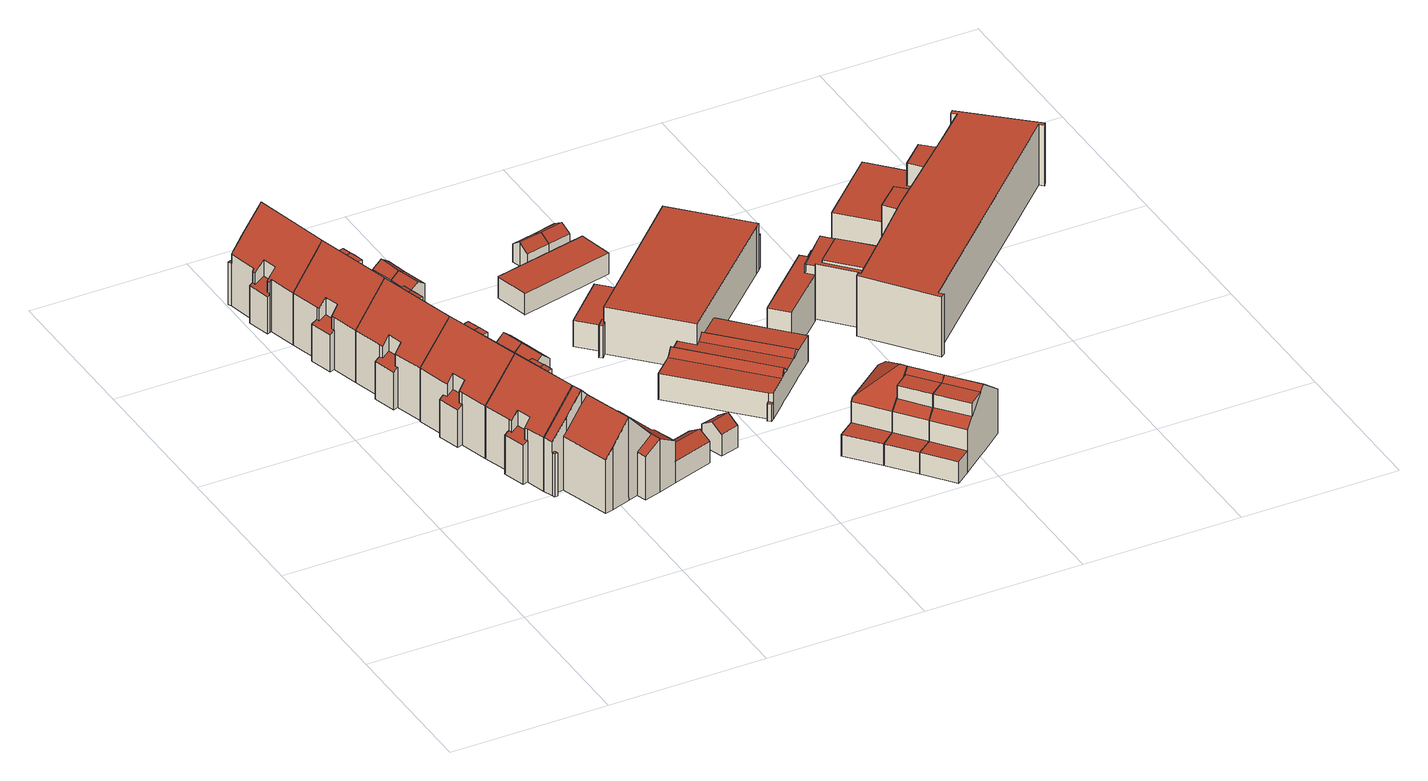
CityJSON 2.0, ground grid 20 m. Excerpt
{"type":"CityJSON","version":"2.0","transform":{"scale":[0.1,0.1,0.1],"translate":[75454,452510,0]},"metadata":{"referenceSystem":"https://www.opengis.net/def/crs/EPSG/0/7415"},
"CityObjects":{
"building1":{"type":"Building","attributes":{"Volume":791.05,"Dakoppervlakte":122.55,"Muuroppervlakte":315.21,"Vloeroppervlakte":83.51,"hoogte_Z_max_in_m_NAP":13.03,"GEB_DOEL":"woonfunctie","dateOfConstruction":"1949-01-01","measuredHeight":12.09},"geometry":[{"type":"Solid","lod":"2","boundaries":[[[[0,1,2,3,4,5,6,7,8,9,10,11]],[[12,13,14,15,16,17,18,19,20,21]],[[22,23,21,20,24,25]],[[26,27,23,22]],[[28,29,30,31,32,33,34,35]],[[1,12,21,2]],[[13,12,1,0,28]],[[9,8,19,18,31]],[[24,20,19,8,7,6]],[[4,36,25,24,6,5]],[[27,36,23]],[[21,23,36,4,3,2]],[[26,22,25]],[[10,9,31,30]],[[0,11,29,28]],[[10,30,29,11]],[[13,28,35,14]],[[14,35,34,15]],[[15,34,33,16]],[[16,33,32,17]],[[17,32,31,18]],[[26,25,36,27]]]],"semantics":{"surfaces":[{"type":"GroundSurface"},{"type":"RoofSurface"},{"type":"WallSurface"}],"values":[[0,1,1,1,1,2,2,2,2,2,2,2,2,2,2,2,2,2,2,2,2,2]]}}]},
"building2":{"type":"Building","attributes":{"Volume":892.29,"Dakoppervlakte":136.95,"Muuroppervlakte":341.68,"Vloeroppervlakte":93.96,"hoogte_Z_max_in_m_NAP":12.99,"GEB_DOEL":"woonfunctie","dateOfConstruction":"1949-01-01","measuredHeight":12.06},"geometry":[{"type":"Solid","lod":"2","boundaries":[[[[37,38,39,4,3,2,1,40,41,42,43,44,45,46,47]],[[48,49,50,51]],[[23,27,52,53,54]],[[21,23,54,55,56,48,51,57]],[[58,59,12,21,57,60,61,62,63,64]],[[65,66,67,68,69,70,71,72]],[[44,60,57,45]],[[68,62,61,60,44,43,73]],[[12,59,72,40,1]],[[2,3,4,36,23,21,12,1]],[[37,47,74,56,55,75,36,4,39,38]],[[49,56,74,50]],[[51,50,74]],[[49,48,56]],[[23,36,27]],[[55,53,52,27,36,75]],[[53,55,54]],[[73,43,69,68]],[[43,42,70,69]],[[70,42,41,71]],[[40,72,71,41]],[[67,63,62,68]],[[63,67,66,64]],[[66,65,58,64]],[[58,65,72,59]],[[57,51,74,47,46,45]]]],"semantics":{"surfaces":[{"type":"GroundSurface"},{"type":"RoofSurface"},{"type":"WallSurface"}],"values":[[0,1,1,1,1,1,2,2,2,2,2,2,2,2,2,2,2,2,2,2,2,2,2,2,2,2]]}}]},
"building3":{"type":"Building","attributes":{"Volume":895.44,"Dakoppervlakte":137.88,"Muuroppervlakte":340.81,"Vloeroppervlakte":94.59,"hoogte_Z_max_in_m_NAP":12.99,"GEB_DOEL":"woonfunctie","dateOfConstruction":"1949-01-01","measuredHeight":12},"geometry":[{"type":"Solid","lod":"2","boundaries":[[[[76,77,78,79,80,81,82,83,84,85,86,87,88,89,90]],[[91,92,93,94,95]],[[51,96,97,98,93,92,99,57]],[[100,101,102,103,104,105,106,60,57,99]],[[50,107,96,51]],[[108,109,110,111,112,113,114,115]],[[81,80,74,51,57,82]],[[88,87,111,101,100]],[[60,106,105,115,116,84,83]],[[82,57,60,83]],[[91,117,92]],[[100,99,92,117,76,90,89,88]],[[93,98,94]],[[51,74,50]],[[107,50,74,97]],[[98,97,74,80,79,78]],[[97,96,107]],[[85,84,114,113]],[[116,115,114,84]],[[87,86,112,111]],[[112,86,85,113]],[[101,111,110,102]],[[102,110,109,103]],[[103,109,108,104]],[[108,115,105,104]],[[95,94,98,78,77,76,117,91]]]],"semantics":{"surfaces":[{"type":"GroundSurface"},{"type":"RoofSurface"},{"type":"WallSurface"}],"values":[[0,1,1,1,1,1,2,2,2,2,2,2,2,2,2,2,2,2,2,2,2,2,2,2,2,2]]}}]},
"building4":{"type":"Building","attributes":{"Volume":867.1,"Dakoppervlakte":131.61,"Muuroppervlakte":338.33,"Vloeroppervlakte":96.89,"hoogte_Z_max_in_m_NAP":12.99,"GEB_DOEL":"woonfunctie","dateOfConstruction":"1949-01-01","measuredHeight":12},"geometry":[{"type":"MultiSurface","lod":"2","boundaries":[[[89,88,118,119,120,121,122,123,124,125,126,127,128,129,130,131,76,90]],[[132,133,134,135,136]],[[137,138,139,140,141,142,143,144]],[[145,146,147,148,149]],[[91,150,151,92]],[[92,151,152,153,147,146,154,99]],[[155,156,157,100,99,154,158,159,160,161,162]],[[119,118,140,139]],[[137,121,120,138]],[[139,138,120,119]],[[135,134,128,127]],[[130,129,133,132]],[[133,129,128,134]],[[148,147,153]],[[90,76,117,92,99,89]],[[158,154,146,125,124,123]],[[160,159,158,123,122,121,137]],[[157,140,118,88,100]],[[99,100,88,89]],[[92,117,91]],[[91,117,152,150]],[[150,152,151]],[[136,153,163,152,117,76,131,130,132]],[[145,149,148,153,136,135,127,126,164]],[[160,137,144,161]],[[143,162,161,144]],[[143,142,155,162]],[[142,141,156,155]],[[140,157,156,141]],[[126,125,146,145,164]]],"semantics":{"surfaces":[{"type":"GroundSurface"},{"type":"OuterFloorSurface"},{"type":"RoofSurface"},{"type":"WallSurface"}],"values":[0,1,2,2,2,2,2,3,3,3,3,3,3,3,3,3,3,3,3,3,3,3,3,3,3,3,3,3,3,3]}}]},
"building5":{"type":"Building","attributes":{"Volume":865.87,"Dakoppervlakte":134.69,"Muuroppervlakte":334.17,"Vloeroppervlakte":91.65,"hoogte_Z_max_in_m_NAP":12.99,"GEB_DOEL":"woonfunctie","dateOfConstruction":"1949-01-01","measuredHeight":11.98},"geometry":[{"type":"Solid","lod":"2","boundaries":[[[[165,166,167,168,169,170,171,172,173,174,175,126,125,124,123,176,177,178,179,180]],[[181,182,183,184]],[[185,146,145,186]],[[187,188,154,146,185,189,190,191]],[[192,193,194,195,196,197,198,199,200,158,154,188,201]],[[202,203,204,205,206,207,208,209]],[[173,191,190,189,164,126,175,174]],[[191,173,172,187]],[[187,172,171,170,201,188]],[[166,165,193,192,184]],[[165,180,202,194,193]],[[177,176,200,199,205]],[[200,176,123,158]],[[124,154,158,123]],[[181,169,168,182]],[[166,184,183,167]],[[170,169,181,184,192,201]],[[146,164,145]],[[186,145,164,189]],[[125,126,164,146,154,124]],[[186,189,185]],[[177,205,204,178]],[[180,179,203,202]],[[204,203,179,178]],[[209,195,194,202]],[[208,196,195,209]],[[207,197,196,208]],[[207,206,198,197]],[[205,199,198,206]],[[168,167,183,182]]]],"semantics":{"surfaces":[{"type":"GroundSurface"},{"type":"RoofSurface"},{"type":"WallSurface"}],"values":[[0,1,1,1,1,1,2,2,2,2,2,2,2,2,2,2,2,2,2,2,2,2,2,2,2,2,2,2,2,2]]}}]},
"building6":{"type":"Building","attributes":{"Volume":772.73,"Dakoppervlakte":138.79,"Muuroppervlakte":360.57,"Vloeroppervlakte":101.82,"hoogte_Z_max_in_m_NAP":13.04,"GEB_DOEL":"woonfunctie","dateOfConstruction":"1949-01-01","measuredHeight":12.19},"geometry":[{"type":"Solid","lod":"2","boundaries":[[[[210,211,212,213,214,215,216,217,218,219,220,221,222,223,224,225,8,7,6,226,227,228,229,230]],[[231,232,233,234,235,236,237,238,239]],[[20,19,240,241,242]],[[238,237,24,20,242,243,244]],[[245,246,247,248]],[[249,250,251,252]],[[239,238,253,254]],[[255,256,257,258]],[[259,255,258,260]],[[261,262,263,244,243,264,265]],[[231,239,215,214,256]],[[210,230,233,232,259]],[[233,230,229,252,234]],[[24,237,236,250,227,226,6]],[[19,20,24,6,7,8]],[[8,225,247,240,19]],[[241,265,264,242]],[[242,264,243]],[[247,225,224,248]],[[248,224,223,245]],[[222,246,245,223]],[[221,261,265,241,240,247,246,222]],[[228,227,250,249]],[[251,235,234,252]],[[235,251,250,236]],[[216,215,239,254]],[[217,216,254,253]],[[217,253,238,244,218]],[[212,211,260,258]],[[211,210,259,260]],[[257,256,214,213]],[[258,257,213,212]],[[231,256,255,259,232]],[[261,221,220,262]],[[220,219,263,262]],[[263,219,218,244]],[[228,249,252,229]]]],"semantics":{"surfaces":[{"type":"GroundSurface"},{"type":"RoofSurface"},{"type":"WallSurface"}],"values":[[0,1,1,1,1,1,1,1,1,1,2,2,2,2,2,2,2,2,2,2,2,2,2,2,2,2,2,2,2,2,2,2,2,2,2,2,2]]}}]},
"building7":{"type":"Building","attributes":{"Volume":22.05,"Dakoppervlakte":10.25,"Muuroppervlakte":28.25,"Vloeroppervlakte":8.11,"hoogte_Z_max_in_m_NAP":4.06,"GEB_DOEL":"onbekend","dateOfConstruction":"1949-01-01","measuredHeight":3.19},"geometry":[{"type":"Solid","lod":"2","boundaries":[[[[266,267,268,269,270,271]],[[272,273,274,275]],[[272,276,277,273]],[[275,274,266,271]],[[277,276,269,268]],[[273,277,268,267]],[[275,271,270,269,276,272]],[[267,266,274,273]]]],"semantics":{"surfaces":[{"type":"GroundSurface"},{"type":"RoofSurface"},{"type":"WallSurface"}],"values":[[0,1,1,2,2,2,2,2]]}}]},
"building8":{"type":"Building","attributes":{"Volume":18.66,"Dakoppervlakte":8.87,"Muuroppervlakte":25.57,"Vloeroppervlakte":7.02,"hoogte_Z_max_in_m_NAP":4.06,"GEB_DOEL":"onbekend","dateOfConstruction":"1949-01-01","measuredHeight":3.12},"geometry":[{"type":"Solid","lod":"2","boundaries":[[[[268,267,266,278,279,280]],[[281,282,274,273]],[[281,273,277,283]],[[277,268,280,283]],[[282,278,266,274]],[[267,273,274,266]],[[279,278,282,281,283,280]],[[268,277,273,267]]]],"semantics":{"surfaces":[{"type":"GroundSurface"},{"type":"RoofSurface"},{"type":"WallSurface"}],"values":[[0,1,1,2,2,2,2,2]]}}]},
"building9":{"type":"Building","attributes":{"Volume":19.16,"Dakoppervlakte":8.65,"Muuroppervlakte":26.68,"Vloeroppervlakte":7.11,"hoogte_Z_max_in_m_NAP":4.04,"GEB_DOEL":"onbekend","dateOfConstruction":"1949-01-01","measuredHeight":3.09},"geometry":[{"type":"Solid","lod":"2","boundaries":[[[[284,285,286,287,288,289]],[[290,291,292,293]],[[294,295,290,293]],[[284,289,292,291]],[[287,286,295,294]],[[285,290,295,286]],[[288,287,294,293,292,289]],[[284,291,290,285]]]],"semantics":{"surfaces":[{"type":"GroundSurface"},{"type":"RoofSurface"},{"type":"WallSurface"}],"values":[[0,1,1,2,2,2,2,2]]}}]},
"building10":{"type":"Building","attributes":{"Volume":18.46,"Dakoppervlakte":8.22,"Muuroppervlakte":26.34,"Vloeroppervlakte":6.76,"hoogte_Z_max_in_m_NAP":4.04,"GEB_DOEL":"onbekend","dateOfConstruction":"1949-01-01","measuredHeight":3.12},"geometry":[{"type":"Solid","lod":"2","boundaries":[[[[286,285,284,296,297,298]],[[299,300,291,290]],[[295,301,299,290]],[[286,298,301,295]],[[296,284,291,300]],[[290,291,284,285]],[[300,299,301,298,297,296]],[[285,286,295,290]]]],"semantics":{"surfaces":[{"type":"GroundSurface"},{"type":"RoofSurface"},{"type":"WallSurface"}],"values":[[0,1,1,2,2,2,2,2]]}}]},
"building11":{"type":"Building","attributes":{"Volume":27.09,"Dakoppervlakte":9.56,"Muuroppervlakte":36.05,"Vloeroppervlakte":7.91,"hoogte_Z_max_in_m_NAP":4.81,"GEB_DOEL":"onbekend","dateOfConstruction":"1949-01-01","measuredHeight":3.95},"geometry":[{"type":"Solid","lod":"2","boundaries":[[[[302,303,304,305,306,307,308]],[[309,310,311,312]],[[313,314,315,311,310]],[[305,304,313,310]],[[304,303,314,313]],[[312,311,315,302,308,307]],[[307,306,309,312]],[[310,309,306,305]],[[302,315,314,303]]]],"semantics":{"surfaces":[{"type":"GroundSurface"},{"type":"RoofSurface"},{"type":"WallSurface"}],"values":[[0,1,1,2,2,2,2,2,2]]}}]},
"building12":{"type":"Building","attributes":{"Volume":155.41,"Dakoppervlakte":56.76,"Muuroppervlakte":93.14,"Vloeroppervlakte":56.76,"hoogte_Z_max_in_m_NAP":3.68,"GEB_DOEL":"onbekend","dateOfConstruction":"1949-01-01","measuredHeight":2.74},"geometry":[{"type":"Solid","lod":"2","boundaries":[[[[316,317,318,319,320,321]],[[322,323,324,325,326,327]],[[326,321,320,327]],[[317,324,323,322,327,320,319,318]],[[325,324,317,316]],[[316,321,326,325]]]],"semantics":{"surfaces":[{"type":"GroundSurface"},{"type":"RoofSurface"},{"type":"WallSurface"}],"values":[[0,1,2,2,2,2]]}}]},
"building13":{"type":"Building","attributes":{"Volume":21.45,"Dakoppervlakte":9.41,"Muuroppervlakte":28.19,"Vloeroppervlakte":7.84,"hoogte_Z_max_in_m_NAP":4.1,"GEB_DOEL":"onbekend","dateOfConstruction":"1949-01-01","measuredHeight":3.16},"geometry":[{"type":"Solid","lod":"2","boundaries":[[[[328,329,330,331,332,333,334]],[[335,336,337,338]],[[337,336,339,340,341]],[[330,329,341,340]],[[334,333,335,338]],[[332,336,335,333]],[[338,337,341,329,328,334]],[[339,336,332,331,330,340]]]],"semantics":{"surfaces":[{"type":"GroundSurface"},{"type":"RoofSurface"},{"type":"WallSurface"}],"values":[[0,1,1,2,2,2,2,2]]}}]},
"building14":{"type":"Building","attributes":{"Volume":21.5,"Dakoppervlakte":9.41,"Muuroppervlakte":28.27,"Vloeroppervlakte":7.84,"hoogte_Z_max_in_m_NAP":4.1,"GEB_DOEL":"onbekend","dateOfConstruction":"1949-01-01","measuredHeight":3.16},"geometry":[{"type":"Solid","lod":"2","boundaries":[[[[329,328,334,342,343,344,345]],[[346,347,348,337,341]],[[349,338,337,348]],[[329,345,346,341]],[[334,338,349,342]],[[337,338,334,328]],[[346,345,344,343,342,349,348,347]],[[328,329,341,337]]]],"semantics":{"surfaces":[{"type":"GroundSurface"},{"type":"RoofSurface"},{"type":"WallSurface"}],"values":[[0,1,1,2,2,2,2,2]]}}]},
"building15":{"type":"Building","attributes":{"Volume":328.69,"Dakoppervlakte":64.16,"Muuroppervlakte":188.99,"Vloeroppervlakte":53.82,"hoogte_Z_max_in_m_NAP":9.97,"GEB_DOEL":"woonfunctie","dateOfConstruction":"1933-01-01","measuredHeight":9.1},"geometry":[{"type":"Solid","lod":"2","boundaries":[[[[350,351,352,353,354,355,356,357,358,359,360,361]],[[362,363,364,365,366]],[[367,368,363,362,369,370,371]],[[368,372,364,363]],[[373,374,375,376]],[[352,351,376,365,364]],[[371,370,369,358,357,356]],[[356,355,367,371]],[[354,353,372,368,367,355]],[[352,364,372,353]],[[376,351,350,373]],[[361,374,373,350]],[[360,375,374,361]],[[365,376,375,366]],[[369,362,366,375,360,359,358]]]],"semantics":{"surfaces":[{"type":"GroundSurface"},{"type":"RoofSurface"},{"type":"WallSurface"}],"values":[[0,1,1,1,1,2,2,2,2,2,2,2,2,2,2]]}}]},
"building16":{"type":"Building","attributes":{"Volume":319.72,"Dakoppervlakte":55.34,"Muuroppervlakte":203.98,"Vloeroppervlakte":48.53,"hoogte_Z_max_in_m_NAP":9.97,"GEB_DOEL":"woonfunctie","dateOfConstruction":"1933-01-01","measuredHeight":9.03},"geometry":[{"type":"Solid","lod":"2","boundaries":[[[[358,377,378,379,380,381,382,361,360,359]],[[383,384,385,386]],[[362,366,387,388,389,383,386,390]],[[369,362,390,391]],[[392,393,375,374]],[[390,378,377,391]],[[391,377,358,369]],[[385,388,386]],[[388,387,393,381,380,379,378,390,386]],[[384,383,389]],[[384,389,388,385]],[[361,374,375,360]],[[374,361,382,392]],[[393,392,382,381]],[[366,375,393,387]],[[375,366,362,369,358,359,360]]]],"semantics":{"surfaces":[{"type":"GroundSurface"},{"type":"RoofSurface"},{"type":"WallSurface"}],"values":[[0,1,1,1,1,2,2,2,2,2,2,2,2,2,2,2]]}}]},
"building17":{"type":"Building","attributes":{"Volume":341.32,"Dakoppervlakte":58.69,"Muuroppervlakte":208.28,"Vloeroppervlakte":51.49,"hoogte_Z_max_in_m_NAP":9.97,"GEB_DOEL":"woonfunctie","dateOfConstruction":"1933-01-01","measuredHeight":9.04},"geometry":[{"type":"Solid","lod":"2","boundaries":[[[[378,377,394,395,396,397,398,399,400,382,381,380,379]],[[385,401,402,386]],[[390,386,402,403]],[[403,404,391,390]],[[405,406,388,387]],[[407,408,393,392,409]],[[404,394,377,391]],[[377,378,390,391]],[[401,406,402]],[[388,386,390,378,379,380,381,393,387]],[[395,394,404,403,402,406,405,408,398,397,396]],[[406,401,385,388]],[[393,381,382,392]],[[407,409,392,382,400,399]],[[408,407,399,398]],[[387,393,408,405]],[[386,388,385]]]],"semantics":{"surfaces":[{"type":"GroundSurface"},{"type":"RoofSurface"},{"type":"WallSurface"}],"values":[[0,1,1,1,1,1,2,2,2,2,2,2,2,2,2,2,2]]}}]},
"building18":{"type":"Building","attributes":{"Volume":5796.7,"Dakoppervlakte":943.93,"Muuroppervlakte":1656.49,"Vloeroppervlakte":933.6,"hoogte_Z_max_in_m_NAP":8.74,"GEB_DOEL":"onderwijsfunctie","dateOfConstruction":"1954-01-01","measuredHeight":8.09},"geometry":[{"type":"Solid","lod":"2","boundaries":[[[[410,411,412,413,414,415,416,417,418,419,420,421,422,423,424,425,426,427,428,429,430,431,432,433,434,435,436,437,438,439,440,441,442,443,444,445,446,447,448,449,450,451,452,453,454,455,456,457,458,459,460,461,462,463,464,465,466,467,468,469,470,471,472,473,474,475,476,477,478,479,480,481]],[[482,483,484,485,486,487,488,489,490,491,492,493,494,495,496,497,498]],[[499,500,501,502,503,504,505,506]],[[507,508,509,510]],[[511,512,513,514,515]],[[516,517,518,519,520]],[[521,522,523,524]],[[525,526,527,528]],[[529,530,531,532,533]],[[534,535,536,537,538,539]],[[540,541,542,543]],[[544,545,546,547]],[[546,548,549,547]],[[550,551,552,553]],[[553,554,555,550]],[[545,544,556,557,555,554]],[[558,559,560,549,561,562]],[[563,564,552,551,565]],[[566,567,568,569,570,571,572,573,574]],[[575,576,577,578]],[[579,580,581,582,583,584,585,586,587,588,589]],[[590,591,592,593]],[[450,449,485,484,588]],[[485,449,448,486]],[[448,447,487,486]],[[447,446,488,487]],[[446,445,489,488]],[[444,490,489,445]],[[444,443,491,490]],[[443,442,492,491]],[[492,442,441,493]],[[441,440,494,493]],[[440,439,495,494]],[[495,439,438,496]],[[496,438,437,497]],[[437,436,513,498,497]],[[482,510,428,427,575,483]],[[501,500,433,432]],[[501,432,431,502]],[[431,430,503,502]],[[428,510,509,429]],[[504,503,430,429,509,508]],[[508,507,505,504]],[[513,436,435,434,515,514]],[[434,433,500,499,511,515]],[[499,506,512,511]],[[506,505,507,510,482,498,513,512]],[[519,518,413,412,528]],[[520,523,477,476,530,529,537,536,516]],[[479,521,524,480]],[[479,478,522,521]],[[477,523,522,478]],[[412,411,525,528]],[[410,526,525,411]],[[526,410,481,527]],[[520,519,528,527,481,480,524,523]],[[530,476,475,531]],[[532,531,475,474]],[[473,472,539,538,533]],[[534,539,472,471]],[[471,470,535,534]],[[532,474,473,533]],[[529,533,538,537]],[[536,535,470,469,557,556,517,516]],[[467,466,465,565,551,555,557,469,468]],[[563,565,465,464,543]],[[453,558,562,454]],[[464,463,540,543]],[[541,540,463,462]],[[541,462,461,542]],[[563,543,542,564]],[[561,548,546,545]],[[548,561,549]],[[554,553,594]],[[550,555,551]],[[594,553,552]],[[459,458,457,456,455,454,562,561,545,554,594,552,564,542,461,460]],[[572,571,420,419]],[[573,572,419,418]],[[417,574,573,418]],[[416,566,574,417]],[[567,566,416,415,559]],[[568,558,453,452,569]],[[576,575,427,426,581,580]],[[422,421,584,583,593]],[[452,451,587,586,569]],[[451,450,588,587]],[[426,425,590,582,581]],[[424,423,592,591]],[[423,422,593,592]],[[424,591,590,425]],[[583,582,590,593]],[[576,580,579,577]],[[577,579,589,578]],[[421,420,571,570,585,584]],[[585,570,569,586]],[[567,559,558,568]],[[518,517,556,544,547,549,560,414,413]],[[588,484,483,575,578,589]],[[560,559,415,414]]]],"semantics":{"surfaces":[{"type":"GroundSurface"},{"type":"RoofSurface"},{"type":"WallSurface"}],"values":[[0,1,1,1,1,1,1,1,1,1,1,1,1,1,1,1,1,1,1,1,1,1,2,2,2,2,2,2,2,2,2,2,2,2,2,2,2,2,2,2,2,2,2,2,2,2,2,2,2,2,2,2,2,2,2,2,2,2,2,2,2,2,2,2,2,2,2,2,2,2,2,2,2,2,2,2,2,2,2,2,2,2,2,2,2,2,2,2,2,2,2,2,2,2,2,2,2,2,2,2]]}}]}
},
"vertices":[
[120,261,9],[109,296,9],[153,308,9],[183,316,9],[196,320,9],[199,308,9],[221,233,9],[179,221,9],[136,208,9],[129,233,9],[122,231,9],[114,259,9],[109,296,80],[120,261,80],[121,256,80],[130,259,90],[136,240,90],[127,237,80],[129,233,80],[136,208,81],[179,221,130],[153,308,130],[187,304,94],[183,316,94],[221,233,82],[199,308,81],[199,308,94],[196,320,94],[120,261,64],[114,259,61],[122,231,61],[129,233,64],[127,237,64],[136,240,69],[130,259,69],[121,256,64],[196,320,81],
[170,405,9],[190,337,9],[195,322,9],[99,332,9],[92,330,9],[84,358,9],[90,360,9],[80,396,9],[123,407,9],[154,415,9],[166,418,9],[158,402,95],[170,405,95],[166,418,95],[154,415,95],[195,322,94],[190,337,94],[178,333,94],[190,337,81],[170,405,81],[123,407,130],[97,336,80],[99,332,80],[80,396,81],[90,360,80],[92,355,80],[101,358,90],[106,339,90],[97,336,64],[106,339,69],[101,358,68],[92,355,63],[90,360,63],[84,358,60],[92,330,60],[99,332,64],[92,355,9],[166,418,81],[195,322,81],
[135,520,10],[136,517,10],[140,503,10],[161,434,10],[166,418,10],[154,415,10],[123,407,10],[80,396,10],[70,431,10],[64,429,10],[56,458,10],[62,460,10],[52,497,10],[95,509,10],[126,518,10],[135,520,94],[126,518,95],[131,501,95],[140,503,94],[136,517,94],[150,431,95],[161,434,82],[140,503,84],[95,509,130],[52,497,80],[62,460,80],[64,455,80],[73,458,91],[78,438,91],[69,435,80],[70,431,80],[161,434,95],[78,438,69],[73,458,69],[64,455,64],[62,460,63],[56,458,60],[64,429,60],[70,431,64],[69,435,64],[69,435,10],[135,520,84],
[43,531,10],[37,529,10],[29,558,10],[36,559,10],[27,592,10],[26,596,10],[69,608,10],[101,616,10],[110,618,10],[112,614,10],[127,618,10],[133,592,10],[118,588,10],[132,532,10],[118,588,41],[133,592,41],[127,618,41],[112,614,41],[115,600,41],[36,559,63],[29,558,60],[37,529,60],[43,531,63],[42,535,63],[51,538,68],[46,557,68],[37,555,63],[110,618,94],[101,616,94],[105,598,94],[115,600,94],[112,614,94],[132,532,94],[123,530,95],[132,532,84],[115,600,83],[69,608,130],[51,538,91],[42,535,80],[43,531,80],[26,596,80],[27,592,80],[36,559,80],[37,555,80],[46,557,91],[118,588,83],[110,618,83],
[10,660,10],[2,697,10],[0,702,10],[4,703,10],[5,698,10],[17,701,10],[45,708,10],[85,717,10],[86,713,10],[101,654,10],[107,630,10],[17,631,10],[15,630,10],[11,629,10],[4,658,10],[8,659,10],[5,698,67],[4,703,67],[0,702,67],[2,697,67],[98,628,94],[107,630,94],[85,717,84],[45,708,130],[107,630,83],[101,654,83],[86,713,84],[2,697,80],[10,660,80],[8,659,77],[9,654,77],[21,657,90],[26,638,90],[14,635,77],[15,630,77],[17,631,80],[17,701,98],[8,659,62],[4,658,60],[11,629,60],[15,630,62],[14,635,62],[26,638,68],[21,657,68],[9,654,62],
[264,186,9],[316,201,9],[321,185,9],[326,171,9],[273,154,9],[250,146,9],[228,139,9],[224,152,9],[211,147,9],[186,139,9],[176,136,9],[156,200,9],[144,197,9],[145,192,9],[141,192,9],[140,196,9],[223,234,9],[227,235,9],[243,239,9],[244,234,9],[259,185,9],[273,154,65],[264,186,64],[259,185,67],[244,234,67],[229,229,77],[227,235,77],[223,234,79],[246,159,80],[250,146,80],[140,196,81],[161,201,105],[183,208,130],[192,210,120],[211,147,121],[145,192,67],[144,197,67],[140,196,67],[141,192,67],[243,239,41],[227,235,41],[229,229,41],[244,234,41],[224,152,67],[228,139,67],[269,169,48],[273,154,38],[326,171,38],[321,185,48],[264,186,36],[316,201,37],[156,200,81],[176,136,81],[186,139,93],[183,208,111],[161,201,86],
[219,436,9],[231,439,9],[242,443,9],[251,410,9],[240,407,9],[228,404,9],[240,407,41],[231,439,41],[219,436,31],[228,404,31],[251,410,31],[242,443,31],
[211,464,9],[223,467,9],[234,471,9],[223,467,41],[211,464,31],[234,471,31],
[168,630,9],[179,633,9],[189,636,9],[197,605,9],[187,602,9],[175,599,9],[179,633,40],[168,630,32],[175,599,32],[187,602,40],[197,605,33],[189,636,33],
[160,659,9],[172,662,9],[182,664,9],[172,662,40],[160,659,32],[182,664,33],
[335,207,9],[354,212,9],[360,214,9],[364,199,9],[368,184,9],[344,177,9],[340,191,9],[368,184,38],[364,199,48],[340,191,48],[344,177,38],[360,214,37],[354,212,37],[335,207,37],
[404,557,9],[283,529,9],[283,530,9],[273,573,9],[273,574,9],[394,601,9],[273,573,37],[283,530,37],[283,529,37],[404,557,37],[394,601,37],[273,574,37],
[354,624,9],[357,611,9],[327,605,9],[326,606,9],[324,618,9],[321,629,9],[351,636,9],[321,629,33],[324,618,41],[354,624,41],[351,636,33],[326,606,33],[327,605,32],[357,611,32],
[381,643,9],[384,631,9],[387,619,9],[387,618,9],[387,618,32],[387,619,33],[384,631,41],[381,643,33],
[462,114,9],[483,130,9],[486,133,9],[542,177,9],[548,170,9],[550,167,9],[557,173,9],[575,150,9],[579,144,9],[548,119,9],[514,91,9],[495,75,9],[548,119,100],[543,126,100],[486,133,69],[483,130,66],[514,91,66],[550,167,76],[548,170,76],[579,144,69],[575,150,69],[557,173,69],[542,177,69],[462,114,38],[495,75,38],[514,91,38],[483,130,38],
[607,109,9],[576,84,9],[570,79,9],[551,64,9],[542,56,9],[522,41,9],[543,113,94],[524,98,94],[551,64,94],[570,79,94],[542,56,66],[551,64,76],[524,98,76],[576,84,100],[607,109,69],[522,41,38],[542,56,38],
[637,72,9],[606,47,9],[600,42,9],[581,27,9],[571,19,9],[552,4,9],[527,35,9],[581,27,94],[600,42,94],[606,47,100],[637,72,69],[571,19,66],[581,27,76],[552,4,38],[571,19,38],[527,35,38],
[558,498,6],[562,494,6],[557,489,6],[552,484,6],[444,383,6],[487,337,6],[519,367,6],[568,413,6],[575,406,6],[584,415,6],[589,410,6],[598,420,6],[600,418,6],[607,425,6],[643,386,6],[636,380,6],[634,377,6],[643,367,6],[704,428,6],[690,446,6],[698,453,6],[655,499,6],[732,572,6],[775,526,6],[783,534,6],[794,524,6],[803,517,6],[843,554,6],[837,559,6],[841,563,6],[921,492,6],[920,491,6],[918,488,6],[913,493,6],[656,249,6],[661,244,6],[656,240,6],[592,322,6],[596,326,6],[598,323,6],[606,331,6],[567,373,6],[565,370,6],[507,316,6],[520,302,6],[496,280,6],[490,274,6],[484,268,6],[467,252,6],[460,246,6],[454,240,6],[431,218,6],[428,215,6],[424,219,6],[427,222,6],[337,314,6],[362,337,6],[368,343,6],[374,349,6],[386,361,6],[327,422,6],[322,416,6],[318,419,6],[326,428,6],[303,452,6],[358,505,6],[384,479,6],[479,570,6],[484,574,6],[488,570,6],[484,565,6],[553,494,6],[704,428,87],[643,367,87],[606,331,87],[598,323,87],[596,326,87],[592,322,87],[656,240,87],[661,244,87],[656,249,87],[913,493,87],[918,488,87],[920,491,87],[921,492,87],[841,563,87],[837,559,87],[843,554,87],[803,517,87],[754,507,47],[775,526,47],[732,572,47],[655,499,47],[698,453,47],[719,473,47],[736,457,47],[770,488,47],[736,457,77],[719,473,77],[690,446,77],[704,428,77],[754,507,77],[770,488,77],[803,517,77],[794,524,77],[783,534,77],[326,423,69],[402,344,69],[552,484,69],[557,489,69],[479,570,69],[488,570,49],[484,574,49],[479,570,49],[484,565,49],[562,494,50],[558,498,50],[553,494,50],[557,489,50],[329,426,41],[384,479,41],[358,505,41],[303,452,41],[326,428,41],[322,416,49],[327,422,49],[326,423,49],[329,426,49],[326,428,49],[318,419,49],[424,219,29],[428,215,29],[431,218,29],[427,222,29],[407,349,41],[484,268,41],[490,274,49],[413,354,49],[496,280,42],[419,360,41],[368,343,50],[362,337,41],[454,240,41],[460,246,50],[467,252,41],[374,349,41],[402,344,41],[386,361,41],[507,316,41],[487,337,41],[444,383,41],[496,280,41],[520,302,41],[427,222,41],[431,218,41],[337,314,41],[519,367,68],[487,337,68],[507,316,68],[565,370,68],[557,379,68],[589,410,68],[584,415,68],[575,406,68],[568,413,68],[643,367,84],[608,403,84],[575,372,84],[610,335,84],[575,372,80],[608,403,80],[634,377,80],[636,380,80],[600,418,80],[598,420,80],[557,379,80],[565,370,80],[567,373,80],[606,331,80],[610,335,80],[636,380,38],[643,386,38],[607,425,38],[600,418,38],[460,246,41]
]}
